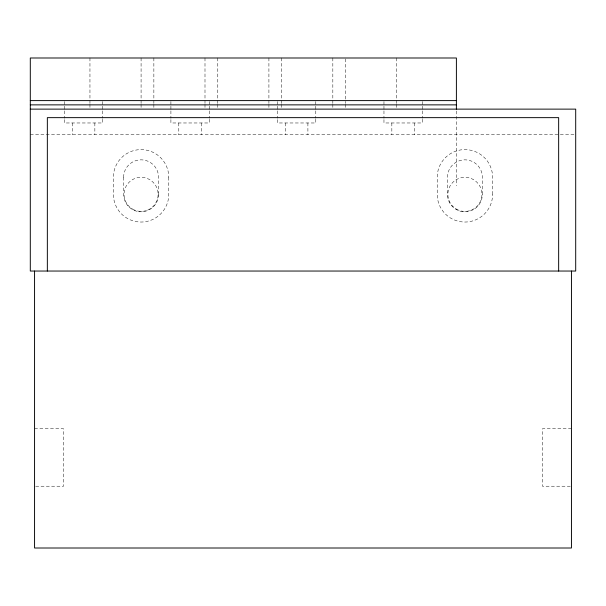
<?xml version="1.0" encoding="UTF-8"?>
<svg xmlns="http://www.w3.org/2000/svg" width="606" height="606" viewBox="0 0 606 606"><rect width="100%" height="100%" fill="white"/><g stroke="black" fill="none" stroke-linecap="round" stroke-linejoin="round"><path stroke-width="0.45" stroke-dasharray="3.03 2.27" d="M30.3 134.691L574.753 134.691M34.557 428.7L63.539 428.7L63.539 486.217L35.496 486.217M571.443 428.7L542.461 428.7L542.461 486.217L571.443 486.217M456.394 111.019L456.394 185.822M422.306 101.535L422.306 105.262M422.306 106.201L422.306 109.928M422.306 110.86L422.306 118.314M422.306 119.246L422.306 122.973L383.962 122.973L383.962 119.246M414.421 122.973L414.421 134.691M396.741 57.994L396.741 103.444M396.741 104.391L396.741 108.179M391.84 122.973L391.84 134.691M383.962 101.535L383.962 105.262M383.962 106.201L383.962 109.928M383.962 110.86L383.962 118.314M345.609 58.941L345.609 103.444M345.609 104.391L345.609 108.179M332.83 57.994L332.83 103.444M332.83 104.391L332.83 108.179M315.787 101.535L315.787 105.262M315.787 106.201L315.787 109.928M315.787 110.86L315.787 118.314M315.787 119.246L315.787 122.973L277.434 122.973L277.434 119.246M307.901 122.973L307.901 134.691M285.32 122.973L285.32 134.691M281.699 57.994L281.699 103.444M281.699 104.391L281.699 108.179M277.434 101.535L277.434 105.262M277.434 106.201L277.434 109.928M277.434 110.86L277.434 118.314M268.912 57.994L268.912 103.444M268.912 104.391L268.912 108.179M217.781 57.994L217.781 103.444M217.781 104.391L217.781 108.179M209.259 101.535L209.259 105.262M209.259 106.201L209.259 109.928M209.259 110.86L209.259 118.314M209.259 119.246L209.259 122.973L170.907 122.973L170.907 119.246M204.995 57.994L204.995 103.444M204.995 104.391L204.995 108.179M201.374 122.973L201.374 134.691M178.793 122.973L178.793 134.691M170.907 101.535L170.915 105.262M170.907 106.201L170.915 109.928M170.915 110.86L170.907 118.314M168.779 177.3L168.779 194.344A27.694 27.694 0 0 1 141.084 222.046A27.694 27.694 0 0 1 113.39 194.344L113.39 177.3A27.694 27.694 0 0 1 141.084 149.606A27.694 27.694 0 0 1 168.779 177.3M158.552 194.344L158.552 177.3A17.468 17.468 0 0 0 141.084 159.832A17.468 17.468 0 0 0 123.616 177.3M153.863 57.994L153.863 103.444M153.863 104.391L153.863 108.179M141.084 57.994L141.084 103.444M141.084 104.391L141.084 108.179M123.616 177.3L123.616 194.344A17.468 17.468 0 0 0 141.084 211.812A17.468 17.468 0 0 0 158.552 194.344M102.732 101.535L102.732 105.262M102.732 106.201L102.732 109.928M102.732 110.86L102.732 118.314M102.732 119.246L102.732 122.973L64.388 122.973L64.388 119.246M94.854 122.973L94.854 134.691M89.953 57.994L89.953 103.444M89.953 104.391L89.953 108.179M72.273 122.973L72.273 134.691M64.388 101.535L64.388 105.262M64.388 106.201L64.388 109.928M64.388 110.86L64.388 118.314M492.61 194.344L492.61 177.3A27.694 27.694 0 0 0 464.916 149.606A27.694 27.694 0 0 0 437.221 177.3L437.221 194.344A27.694 27.694 0 0 0 464.916 222.046A27.694 27.694 0 0 0 492.61 194.344M482.384 194.344L482.384 177.3A17.468 17.468 0 0 0 464.916 159.832A17.468 17.468 0 0 0 447.448 177.3L447.448 194.344A17.468 17.468 0 0 0 464.916 211.812A17.468 17.468 0 0 0 482.384 194.344M456.394 209.108A17.044 17.044 0 0 0 481.959 194.344A17.044 17.044 0 0 0 456.394 179.588A17.044 17.044 0 0 0 456.394 209.108M132.562 209.108A17.044 17.044 0 0 0 158.128 194.344A17.044 17.044 0 0 0 132.562 179.588A17.044 17.044 0 0 0 132.562 209.108"/><path stroke-width="0.91" d="M30.3 100.604L456.394 100.604M30.3 104.868L456.394 104.868M30.3 109.125L575.7 109.125L575.7 271.041L30.3 271.041L30.3 57.994L456.394 57.994L456.394 109.125M571.443 271.041L571.443 548.006L34.565 548.006L34.565 271.041M558.656 271.041L558.656 117.647L47.344 117.647L47.344 271.041"/></g></svg>
